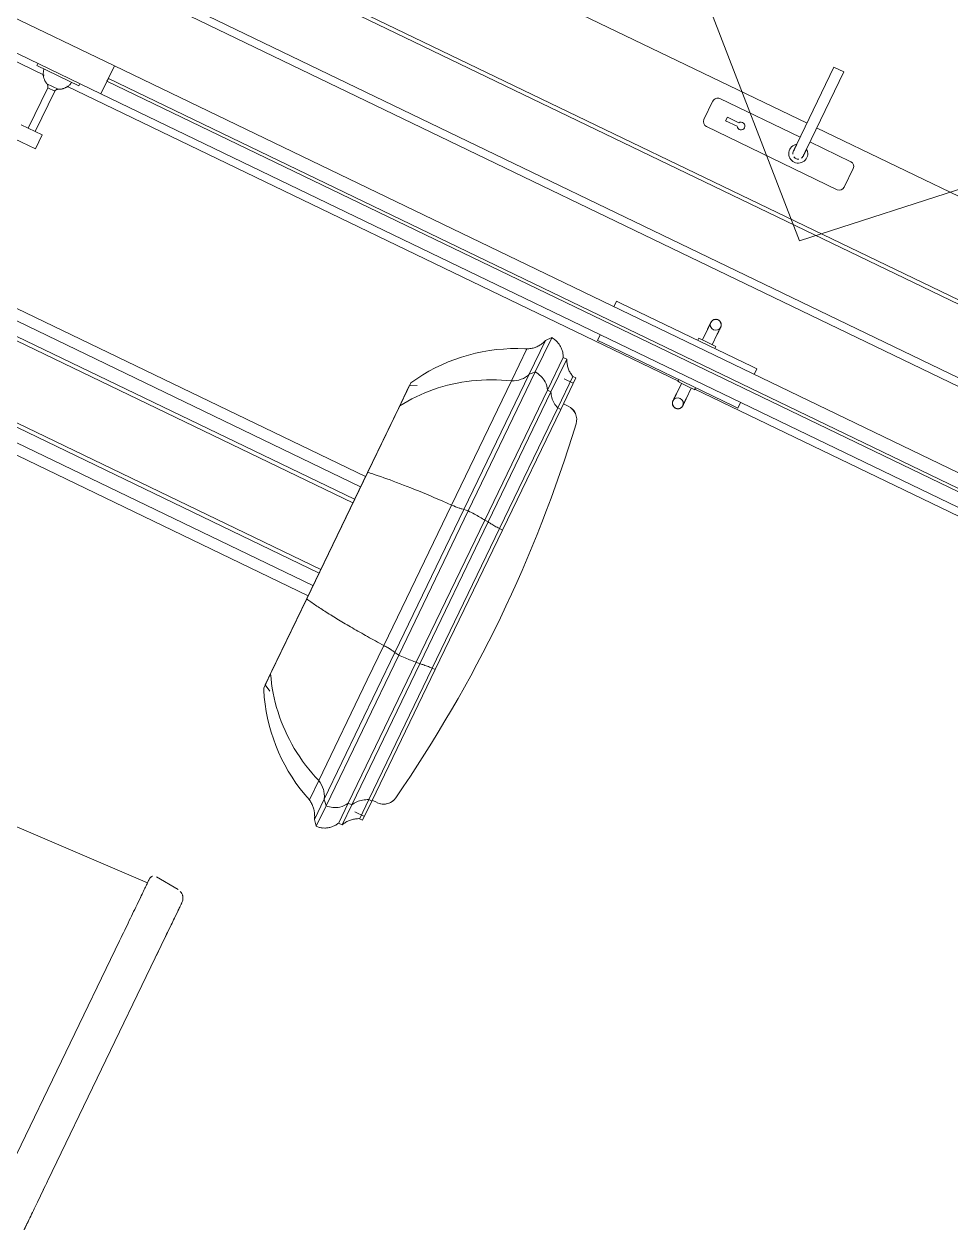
# Model space of a CAD drawing. Header units: millimetres. Extents: x 1373 to 40779, y 1939 to 6439.
# Drawn here: x 4812.34 to 4842.09, y 4714.43 to 4753.14 of the extents above; entities that cross this region are included whole.
import ezdxf

# ---------------------------------------------------------------- set-up
doc = ezdxf.new("R2010")
doc.units = ezdxf.units.MM
for name, color, linetype, lineweight in [('A-DOOR', 31, 'Continuous', 18), ('A-DOOR-FRAM', 31, 'Continuous', 18), ('HESAPLAMALAR', 2, 'Continuous', 30), ('P-SANR-FIXT', 6, 'Continuous', 18)]:
    doc.layers.add(name, color=color, linetype=linetype, lineweight=lineweight)

# ---------------------------------------------------------------- blocks, each defined once
blk = doc.blocks.new('_MB_KAPI_CAMLI_B - _m_kapı_100_camlı-V2-Schnitt 1')
at = {"layer": 'A-DOOR'}
for p, q in [((-205.65, 505), (-304.15, 608.5)), ((-207.65, 608), (-207.65, 400)), ((-219.65, 500.66), (-219.65, 596)), ((-217.65, 506.52), (-217.65, 500.67)), ((-214.32, 507.19), (-216.98, 507.19)), ((-213.65, 487.86), (-213.65, 506.52)), ((-205.65, 505), (-304.15, 400)), ((-216.65, 500.7), (-227.65, 500.7)), ((-227.65, 500.7), (-227.65, 500)), ((-227.65, 500), (-227.65, 499.3)), ((-227.65, 499.3), (-216.65, 499.3)), ((-219.65, 416), (-219.65, 499.32)), ((-217.65, 499.32), (-217.65, 487.86)), ((-215.9, 489.76), (-215.9, 491.39)), ((-215.4, 491.39), (-215.4, 489.76)), ((-215.4, 489.76), (-215.9, 489.76)), ((-216.98, 487.19), (-214.32, 487.19))]:
    blk.add_line(p, q, dxfattribs=at)
at = {"layer": 'A-DOOR', "flags": 128}
for points in [[(-215.65, 500.7), (-215.65, 500.7), (-215.65, 500.7), (-215.66, 500.7), (-215.66, 500.7), (-215.67, 500.7), (-215.68, 500.7), (-215.69, 500.7), (-215.7, 500.7), (-215.71, 500.7), (-215.73, 500.7), (-215.74, 500.7), (-215.76, 500.7), (-215.78, 500.7), (-215.8, 500.7), (-215.82, 500.7), (-215.85, 500.7), (-215.87, 500.7), (-215.9, 500.7), (-215.92, 500.7), (-215.95, 500.7), (-215.98, 500.7), (-216.01, 500.7), (-216.04, 500.7), (-216.08, 500.7), (-216.11, 500.7), (-216.14, 500.7), (-216.18, 500.7), (-216.21, 500.7), (-216.25, 500.7), (-216.29, 500.7), (-216.32, 500.7), (-216.36, 500.7), (-216.4, 500.7), (-216.44, 500.7), (-216.48, 500.7), (-216.52, 500.7), (-216.56, 500.7), (-216.6, 500.7), (-216.64, 500.7), (-216.65, 500.7)], [(-216.65, 499.3), (-216.61, 499.3), (-216.57, 499.3), (-216.53, 499.3), (-216.49, 499.3), (-216.45, 499.3), (-216.41, 499.3), (-216.37, 499.3), (-216.33, 499.3), (-216.3, 499.3), (-216.26, 499.3), (-216.22, 499.3), (-216.19, 499.3), (-216.15, 499.3), (-216.12, 499.3), (-216.08, 499.3), (-216.05, 499.3), (-216.02, 499.3), (-215.99, 499.3), (-215.96, 499.3), (-215.93, 499.3), (-215.9, 499.3), (-215.88, 499.3), (-215.85, 499.3), (-215.83, 499.3), (-215.81, 499.3), (-215.79, 499.3), (-215.77, 499.3), (-215.75, 499.3), (-215.73, 499.3), (-215.72, 499.3), (-215.7, 499.3), (-215.69, 499.3), (-215.68, 499.3), (-215.67, 499.3), (-215.66, 499.3), (-215.66, 499.3), (-215.65, 499.3), (-215.65, 499.3), (-215.65, 499.3)]]:
    blk.add_lwpolyline(points, dxfattribs=at)
at = {"layer": 'A-DOOR'}
for centre, radius, start, end in [((-216.98, 506.52), 0.668, 90, 180), ((-214.32, 506.52), 0.668, 0, 90), ((-215.65, 500), 1.22, 0, 146.1363), ((-215.65, 500), 0.7, 60, 105), ((-215.65, 500), 0.7, 0, 30), ((-215.65, 500), 1.22, 213.8668, 0), ((-215.65, 500), 0.7, 255, 300), ((-215.65, 500), 0.7, 330, 0), ((-215.65, 491.83), 0.5, 300, 240), ((-216.98, 487.86), 0.668, 180, 270), ((-214.32, 487.86), 0.668, 270, 0)]:
    blk.add_arc(centre, radius, start, end, dxfattribs=at)
at = {"layer": 'A-DOOR-FRAM'}
for p, q in [((-207.65, 400), (-207.65, 608)), ((-207.15, 608.5), (-207.15, 400))]:
    blk.add_line(p, q, dxfattribs=at)
blk = doc.blocks.new('_MB_KAPI_CAMLI_B - _m_kapı_80_camlı-2074372-Schnitt 1')
at = {"layer": 'A-DOOR'}
for p, q in [((-187.65, 416), (-187.65, 596)), ((-185.85, 596), (-185.85, 416)), ((-185.45, 416), (-185.45, 596)), ((-183.65, 416), (-183.65, 596)), ((-187.65, 507.19), (-188.45, 507.19)), ((-188.45, 507.19), (-188.45, 507.1)), ((-188.45, 507.19), (-188.45, 506.52)), ((-188.45, 487.86), (-188.45, 506.52)), ((-182.85, 507.19), (-183.65, 507.19)), ((-182.85, 506.52), (-182.85, 507.19)), ((-182.85, 507.1), (-182.85, 507.19)), ((-182.85, 506.52), (-182.85, 487.86)), ((-188.75, 500.7), (-190.25, 500.7)), ((-188.45, 501.22), (-188.75, 501.22)), ((-188.75, 501.22), (-188.75, 500)), ((-182.55, 501.22), (-182.85, 501.22)), ((-182.55, 500), (-182.55, 501.22)), ((-181.05, 500.7), (-182.55, 500.7)), ((-190.25, 499.3), (-188.75, 499.3)), ((-188.75, 500), (-188.75, 498.78)), ((-188.75, 498.78), (-188.45, 498.78)), ((-182.85, 498.78), (-182.55, 498.78)), ((-182.55, 498.78), (-182.55, 500)), ((-182.55, 499.3), (-181.05, 499.3)), ((-188.45, 487.86), (-188.45, 487.19)), ((-182.85, 487.19), (-182.85, 487.86)), ((-188.45, 487.28), (-188.45, 487.19)), ((-188.45, 487.19), (-187.65, 487.19)), ((-183.65, 487.19), (-182.85, 487.19)), ((-182.85, 487.19), (-182.85, 487.28)), ((-187.65, 416), (-187.65, 400)), ((-183.65, 416), (-187.65, 416)), ((-185.85, 416), (-185.45, 416)), ((-183.65, 400), (-183.65, 416)), ((-183.35, 413), (-183.65, 413)), ((-183.35, 413), (-183.35, 407)), ((-181.82, 409.19), (-181.82, 410.81)), ((-175.65, 410.5), (-181.4, 410.5)), ((-181.4, 410.5), (-181.4, 409.5)), ((-173.65, 411.5), (-175.65, 411.5)), ((-175.65, 411.5), (-175.65, 408.5)), ((-173.65, 411.5), (-173.65, 408.5)), ((-181.4, 409.5), (-175.65, 409.5)), ((-183.65, 407), (-183.35, 407))]:
    blk.add_line(p, q, dxfattribs=at)
at = {"layer": 'A-DOOR', "flags": 128}
for points in [[(-191.95, 500.03), (-191.95, 500.06), (-191.94, 500.08), (-191.94, 500.11), (-191.93, 500.14), (-191.93, 500.17), (-191.92, 500.19), (-191.91, 500.22), (-191.9, 500.25), (-191.89, 500.27), (-191.88, 500.3), (-191.87, 500.32), (-191.86, 500.35), (-191.84, 500.37), (-191.83, 500.4), (-191.81, 500.42), (-191.79, 500.44), (-191.77, 500.46), (-191.76, 500.48), (-191.74, 500.5), (-191.72, 500.52), (-191.69, 500.54), (-191.67, 500.56), (-191.65, 500.57), (-191.63, 500.59)], [(-191.58, 500.62), (-191.55, 500.63), (-191.53, 500.64), (-191.5, 500.65), (-191.48, 500.66), (-191.45, 500.67), (-191.42, 500.68), (-191.4, 500.68), (-191.37, 500.69), (-191.34, 500.69), (-191.31, 500.7), (-191.28, 500.7), (-191.26, 500.7), (-191.25, 500.7)], [(-191.25, 500.7), (-191.25, 500.7), (-191.25, 500.7), (-191.24, 500.7), (-191.24, 500.7), (-191.23, 500.7), (-191.22, 500.7), (-191.21, 500.7), (-191.2, 500.7), (-191.18, 500.7), (-191.17, 500.7), (-191.15, 500.7), (-191.14, 500.7), (-191.12, 500.7), (-191.1, 500.7), (-191.07, 500.7), (-191.05, 500.7), (-191.03, 500.7), (-191, 500.7), (-190.97, 500.7), (-190.95, 500.7), (-190.92, 500.7), (-190.89, 500.7), (-190.85, 500.7), (-190.82, 500.7), (-190.79, 500.7), (-190.75, 500.7), (-190.72, 500.7), (-190.68, 500.7), (-190.65, 500.7), (-190.61, 500.7), (-190.57, 500.7), (-190.54, 500.7), (-190.5, 500.7), (-190.46, 500.7), (-190.42, 500.7), (-190.38, 500.7), (-190.34, 500.7), (-190.3, 500.7), (-190.26, 500.7), (-190.25, 500.7)], [(-181.05, 500.7), (-181.01, 500.7), (-180.97, 500.7), (-180.93, 500.7), (-180.89, 500.7), (-180.85, 500.7), (-180.81, 500.7), (-180.77, 500.7), (-180.73, 500.7), (-180.7, 500.7), (-180.66, 500.7), (-180.62, 500.7), (-180.59, 500.7), (-180.55, 500.7), (-180.52, 500.7), (-180.48, 500.7), (-180.45, 500.7), (-180.42, 500.7), (-180.39, 500.7), (-180.36, 500.7), (-180.33, 500.7), (-180.3, 500.7), (-180.28, 500.7), (-180.25, 500.7), (-180.23, 500.7), (-180.21, 500.7), (-180.19, 500.7), (-180.17, 500.7), (-180.15, 500.7), (-180.13, 500.7), (-180.12, 500.7), (-180.1, 500.7), (-180.09, 500.7), (-180.08, 500.7), (-180.07, 500.7), (-180.06, 500.7), (-180.06, 500.7), (-180.05, 500.7), (-180.05, 500.7), (-180.05, 500.7)], [(-180.05, 500.7), (-180.02, 500.7), (-179.99, 500.7), (-179.96, 500.69), (-179.94, 500.69), (-179.91, 500.69), (-179.88, 500.68), (-179.86, 500.67), (-179.83, 500.66), (-179.8, 500.66), (-179.78, 500.64), (-179.75, 500.63), (-179.73, 500.62), (-179.7, 500.61)], [(-179.65, 500.58), (-179.63, 500.56), (-179.61, 500.54), (-179.59, 500.53), (-179.57, 500.51), (-179.55, 500.49), (-179.53, 500.47), (-179.51, 500.45), (-179.49, 500.42), (-179.48, 500.4), (-179.46, 500.38), (-179.44, 500.35), (-179.43, 500.33), (-179.42, 500.3), (-179.41, 500.28), (-179.4, 500.25), (-179.39, 500.23), (-179.38, 500.2), (-179.37, 500.17), (-179.36, 500.15), (-179.36, 500.12), (-179.35, 500.09), (-179.35, 500.06), (-179.35, 500.04)], [(-191.64, 499.42), (-191.67, 499.44), (-191.69, 499.46), (-191.71, 499.47), (-191.73, 499.49), (-191.75, 499.51), (-191.77, 499.53), (-191.79, 499.55), (-191.81, 499.58), (-191.82, 499.6), (-191.84, 499.62), (-191.85, 499.65), (-191.87, 499.67), (-191.88, 499.7), (-191.89, 499.72), (-191.9, 499.75), (-191.91, 499.77), (-191.92, 499.8), (-191.93, 499.83), (-191.93, 499.85), (-191.94, 499.88), (-191.94, 499.91), (-191.95, 499.94), (-191.95, 499.96)], [(-191.25, 499.3), (-191.28, 499.3), (-191.3, 499.3), (-191.33, 499.31), (-191.36, 499.31), (-191.39, 499.31), (-191.41, 499.32), (-191.44, 499.33), (-191.47, 499.34), (-191.5, 499.34), (-191.52, 499.36), (-191.55, 499.37), (-191.57, 499.38), (-191.6, 499.39)], [(-190.25, 499.3), (-190.29, 499.3), (-190.33, 499.3), (-190.37, 499.3), (-190.41, 499.3), (-190.45, 499.3), (-190.49, 499.3), (-190.52, 499.3), (-190.56, 499.3), (-190.6, 499.3), (-190.64, 499.3), (-190.67, 499.3), (-190.71, 499.3), (-190.75, 499.3), (-190.78, 499.3), (-190.81, 499.3), (-190.85, 499.3), (-190.88, 499.3), (-190.91, 499.3), (-190.94, 499.3), (-190.97, 499.3), (-190.99, 499.3), (-191.02, 499.3), (-191.04, 499.3), (-191.07, 499.3), (-191.09, 499.3), (-191.11, 499.3), (-191.13, 499.3), (-191.15, 499.3), (-191.17, 499.3), (-191.18, 499.3), (-191.19, 499.3), (-191.21, 499.3), (-191.22, 499.3), (-191.23, 499.3), (-191.23, 499.3), (-191.24, 499.3), (-191.24, 499.3), (-191.25, 499.3), (-191.25, 499.3)], [(-180.05, 499.3), (-180.05, 499.3), (-180.05, 499.3), (-180.06, 499.3), (-180.06, 499.3), (-180.07, 499.3), (-180.08, 499.3), (-180.09, 499.3), (-180.1, 499.3), (-180.11, 499.3), (-180.13, 499.3), (-180.14, 499.3), (-180.16, 499.3), (-180.18, 499.3), (-180.2, 499.3), (-180.22, 499.3), (-180.25, 499.3), (-180.27, 499.3), (-180.3, 499.3), (-180.32, 499.3), (-180.35, 499.3), (-180.38, 499.3), (-180.41, 499.3), (-180.44, 499.3), (-180.48, 499.3), (-180.51, 499.3), (-180.54, 499.3), (-180.58, 499.3), (-180.61, 499.3), (-180.65, 499.3), (-180.69, 499.3), (-180.72, 499.3), (-180.76, 499.3), (-180.8, 499.3), (-180.84, 499.3), (-180.88, 499.3), (-180.92, 499.3), (-180.96, 499.3), (-181, 499.3), (-181.04, 499.3), (-181.05, 499.3)], [(-179.72, 499.38), (-179.74, 499.37), (-179.77, 499.36), (-179.79, 499.35), (-179.82, 499.34), (-179.85, 499.33), (-179.87, 499.32), (-179.9, 499.32), (-179.93, 499.31), (-179.96, 499.31), (-179.99, 499.3), (-180.01, 499.3), (-180.04, 499.3), (-180.05, 499.3)], [(-179.35, 499.97), (-179.35, 499.94), (-179.35, 499.92), (-179.36, 499.89), (-179.36, 499.86), (-179.37, 499.83), (-179.38, 499.81), (-179.38, 499.78), (-179.39, 499.75), (-179.4, 499.73), (-179.42, 499.7), (-179.43, 499.68), (-179.44, 499.65), (-179.46, 499.63), (-179.47, 499.6), (-179.49, 499.58), (-179.5, 499.56), (-179.52, 499.54), (-179.54, 499.52), (-179.56, 499.5), (-179.58, 499.48), (-179.6, 499.46), (-179.62, 499.44), (-179.65, 499.43), (-179.67, 499.41)], [(-183.35, 411.98), (-183.27, 411.96), (-183.19, 411.95), (-183.11, 411.93), (-183.04, 411.9), (-182.96, 411.88), (-182.89, 411.85), (-182.81, 411.82), (-182.74, 411.78), (-182.67, 411.74), (-182.6, 411.7), (-182.53, 411.66), (-182.47, 411.62), (-182.41, 411.57), (-182.34, 411.52), (-182.28, 411.46), (-182.23, 411.41), (-182.17, 411.35), (-182.12, 411.29), (-182.07, 411.23), (-182.02, 411.16), (-181.98, 411.1), (-181.93, 411.03), (-181.89, 410.96), (-181.86, 410.89), (-181.82, 410.82), (-181.82, 410.81)], [(-181.82, 410.81), (-181.81, 410.79), (-181.8, 410.77), (-181.79, 410.75), (-181.78, 410.73), (-181.77, 410.72), (-181.75, 410.7), (-181.74, 410.68), (-181.73, 410.67), (-181.71, 410.65), (-181.7, 410.64), (-181.68, 410.62), (-181.67, 410.61), (-181.65, 410.6), (-181.63, 410.59), (-181.62, 410.57), (-181.6, 410.56), (-181.58, 410.55), (-181.56, 410.54), (-181.54, 410.54), (-181.52, 410.53), (-181.5, 410.52), (-181.48, 410.52), (-181.46, 410.51), (-181.44, 410.51), (-181.42, 410.5), (-181.4, 410.5), (-181.4, 410.5)], [(-181.82, 409.19), (-181.85, 409.12), (-181.89, 409.05), (-181.93, 408.98), (-181.97, 408.91), (-182.01, 408.85), (-182.06, 408.78), (-182.11, 408.72), (-182.16, 408.66), (-182.22, 408.6), (-182.28, 408.54), (-182.34, 408.49), (-182.4, 408.44), (-182.46, 408.39), (-182.53, 408.34), (-182.59, 408.3), (-182.66, 408.26), (-182.73, 408.22), (-182.8, 408.19), (-182.88, 408.15), (-182.95, 408.13), (-183.03, 408.1), (-183.1, 408.08), (-183.18, 408.06), (-183.26, 408.04), (-183.34, 408.02), (-183.35, 408.02)], [(-181.4, 409.5), (-181.42, 409.5), (-181.44, 409.49), (-181.46, 409.49), (-181.48, 409.48), (-181.5, 409.48), (-181.52, 409.47), (-181.54, 409.46), (-181.56, 409.46), (-181.58, 409.45), (-181.6, 409.44), (-181.61, 409.43), (-181.63, 409.42), (-181.65, 409.4), (-181.67, 409.39), (-181.68, 409.38), (-181.7, 409.36), (-181.71, 409.35), (-181.73, 409.33), (-181.74, 409.32), (-181.75, 409.3), (-181.77, 409.29), (-181.78, 409.27), (-181.79, 409.25), (-181.8, 409.23), (-181.81, 409.21), (-181.82, 409.2), (-181.82, 409.19)]]:
    blk.add_lwpolyline(points, dxfattribs=at)
at = {"layer": 'A-DOOR'}
for centre, start, end in [((-191.25, 500), 0, 180), ((-180.05, 500), 0, 180), ((-191.25, 500), 180, 0), ((-180.05, 500), 180, 0)]:
    blk.add_arc(centre, 0.7, start, end, dxfattribs=at)
at = {"layer": 'A-DOOR-FRAM'}
for p, q in [((-198.65, 400), (-198.65, 608.5)), ((-182.65, 608.5), (-182.65, 501.06)), ((-197.65, 400), (-197.65, 606)), ((-182.65, 498.94), (-182.65, 411.64)), ((-182.65, 408.38), (-182.65, 400))]:
    blk.add_line(p, q, dxfattribs=at)
blk = doc.blocks.new('A$C30a75ea0')
at = {"layer": 'P-SANR-FIXT', "color": 8}
for p, q in [((1562.81, 1522.68), (1562.81, 1521.98)), ((1619.32, 1521.98), (1619.32, 1522.68)), ((1558.58, 1520.73), (1558.67, 1520.83)), ((1558.67, 1520.83), (1558.75, 1520.93)), ((1558.75, 1520.93), (1558.82, 1521.04)), ((1558.82, 1521.04), (1558.89, 1521.15)), ((1558.89, 1521.15), (1558.96, 1521.26)), ((1558.96, 1521.26), (1559.02, 1521.38)), ((1559.02, 1521.38), (1559.08, 1521.49)), ((1559.08, 1521.49), (1559.11, 1521.55)), ((1559.11, 1521.98), (1559.11, 1521.55)), ((1563.59, 1521.98), (1559.11, 1521.98)), ((1559.11, 1521.55), (1563.59, 1521.55)), ((1559.87, 1521.98), (1559.87, 1520.67)), ((1580.8, 1521.98), (1563.59, 1521.98)), ((1563.59, 1521.55), (1563.59, 1521.98)), ((1563.59, 1521.55), (1580.8, 1521.55)), ((1600.7, 1521.98), (1580.8, 1521.98)), ((1580.8, 1521.55), (1580.8, 1521.98)), ((1580.8, 1521.55), (1600.7, 1521.55)), ((1619.44, 1521.98), (1600.7, 1521.98)), ((1600.7, 1521.98), (1600.7, 1521.55)), ((1600.7, 1521.55), (1619.44, 1521.55)), ((1622.16, 1521.98), (1619.44, 1521.98)), ((1619.44, 1521.55), (1619.44, 1521.98)), ((1619.44, 1521.55), (1622.12, 1521.55)), ((1621.62, 1520.61), (1621.62, 1521.98)), ((1622.13, 1521.55), (1622.16, 1521.55)), ((1622.16, 1521.55), (1622.16, 1521.98)), ((1622.16, 1521.55), (1622.21, 1521.43)), ((1622.21, 1521.43), (1622.27, 1521.32)), ((1622.27, 1521.32), (1622.34, 1521.2)), ((1622.34, 1521.2), (1622.41, 1521.09)), ((1622.41, 1521.09), (1622.48, 1520.98)), ((1622.48, 1520.98), (1622.56, 1520.88)), ((1622.56, 1520.88), (1622.64, 1520.78)), ((1622.64, 1520.78), (1622.73, 1520.68)), ((1557.04, 1519.14), (1557.13, 1519.2)), ((1557.13, 1519.2), (1557.23, 1519.26)), ((1557.23, 1519.26), (1557.33, 1519.32)), ((1557.33, 1519.32), (1557.43, 1519.37)), ((1557.43, 1519.88), (1557.55, 1519.93)), ((1557.43, 1519.88), (1557.43, 1519.37)), ((1557.43, 1519.88), (1562.12, 1519.88)), ((1557.43, 1519.37), (1557.43, 1519.37)), ((1557.43, 1519.37), (1562.12, 1519.37)), ((1557.55, 1519.93), (1557.67, 1519.99)), ((1557.67, 1519.99), (1557.78, 1520.06)), ((1557.78, 1520.06), (1557.89, 1520.13)), ((1557.89, 1520.13), (1558, 1520.2)), ((1558, 1520.2), (1558.11, 1520.28)), ((1558.11, 1520.28), (1558.21, 1520.36)), ((1558.21, 1520.36), (1558.31, 1520.45)), ((1558.31, 1520.45), (1558.4, 1520.54)), ((1558.4, 1520.54), (1558.49, 1520.63)), ((1558.49, 1520.63), (1558.58, 1520.73)), ((1562.12, 1519.37), (1562.12, 1519.88)), ((1562.12, 1519.88), (1580.65, 1519.88)), ((1562.12, 1519.37), (1580.65, 1519.37)), ((1580.65, 1519.37), (1580.65, 1519.88)), ((1580.65, 1519.88), (1600.88, 1519.88)), ((1580.65, 1519.37), (1600.88, 1519.37)), ((1600.88, 1519.88), (1600.88, 1519.37)), ((1600.88, 1519.88), (1621.01, 1519.88)), ((1600.88, 1519.37), (1621.01, 1519.37)), ((1621.01, 1519.37), (1621.01, 1519.88)), ((1621.01, 1519.88), (1623.83, 1519.88)), ((1621.01, 1519.37), (1623.81, 1519.37)), ((1622.73, 1520.68), (1622.82, 1520.58)), ((1622.82, 1520.58), (1622.91, 1520.49)), ((1622.91, 1520.49), (1623.01, 1520.4)), ((1623.01, 1520.4), (1623.11, 1520.32)), ((1623.11, 1520.32), (1623.21, 1520.24)), ((1623.21, 1520.24), (1623.32, 1520.16)), ((1623.32, 1520.16), (1623.43, 1520.09)), ((1623.43, 1520.09), (1623.54, 1520.02)), ((1623.54, 1520.02), (1623.66, 1519.96)), ((1623.66, 1519.96), (1623.77, 1519.9)), ((1623.77, 1519.9), (1623.83, 1519.88)), ((1623.83, 1519.37), (1623.83, 1519.88)), ((1623.83, 1519.37), (1623.94, 1519.32)), ((1623.94, 1519.32), (1624.04, 1519.26)), ((1624.04, 1519.26), (1624.13, 1519.2)), ((1624.13, 1519.2), (1624.23, 1519.14)), ((1555.91, 1517.61), (1555.95, 1517.72)), ((1555.95, 1517.72), (1555.99, 1517.83)), ((1555.99, 1517.83), (1556.03, 1517.93)), ((1556.03, 1517.93), (1556.08, 1518.04)), ((1556.08, 1518.04), (1556.13, 1518.14)), ((1556.13, 1518.14), (1556.19, 1518.24)), ((1556.19, 1518.24), (1556.25, 1518.33)), ((1556.25, 1518.33), (1556.31, 1518.43)), ((1556.31, 1518.43), (1556.38, 1518.52)), ((1556.38, 1518.52), (1556.45, 1518.61)), ((1556.45, 1518.61), (1556.52, 1518.69)), ((1556.52, 1518.69), (1556.6, 1518.78)), ((1556.6, 1518.78), (1556.68, 1518.86)), ((1556.68, 1518.86), (1556.77, 1518.93)), ((1556.77, 1518.93), (1556.85, 1519.01)), ((1556.85, 1519.01), (1556.94, 1519.08)), ((1556.94, 1519.08), (1557.04, 1519.14)), ((1624.23, 1519.14), (1624.32, 1519.08)), ((1624.32, 1519.08), (1624.41, 1519.01)), ((1624.41, 1519.01), (1624.5, 1518.93)), ((1624.5, 1518.93), (1624.58, 1518.86)), ((1624.58, 1518.86), (1624.66, 1518.78)), ((1624.66, 1518.78), (1624.74, 1518.7)), ((1624.74, 1518.7), (1624.82, 1518.61)), ((1624.82, 1518.61), (1624.89, 1518.52)), ((1624.89, 1518.52), (1624.96, 1518.43)), ((1624.96, 1518.43), (1625.02, 1518.33)), ((1625.02, 1518.33), (1625.08, 1518.24)), ((1625.08, 1518.24), (1625.13, 1518.14)), ((1625.13, 1518.14), (1625.19, 1518.04)), ((1625.19, 1518.04), (1625.23, 1517.93)), ((1625.23, 1517.93), (1625.28, 1517.83)), ((1625.28, 1517.83), (1625.32, 1517.72)), ((1625.32, 1517.72), (1625.35, 1517.61)), ((1555.79, 1516.94), (1555.8, 1517.06)), ((1555.79, 1516.94), (1556.48, 1516.37)), ((1555.8, 1517.06), (1555.82, 1517.17)), ((1555.8, 1516.94), (1560.68, 1516.94)), ((1555.82, 1517.17), (1555.83, 1517.28)), ((1555.83, 1517.28), (1555.86, 1517.39)), ((1555.86, 1517.39), (1555.88, 1517.5)), ((1555.88, 1517.5), (1555.91, 1517.61)), ((1556.5, 1516.36), (1556.48, 1516.37)), ((1556.49, 1516.37), (1561.28, 1516.37)), ((1556.63, 1516.32), (1556.5, 1516.36)), ((1556.75, 1516.27), (1556.63, 1516.32)), ((1556.88, 1516.22), (1556.75, 1516.27)), ((1557, 1516.16), (1556.88, 1516.22)), ((1557.11, 1516.1), (1557, 1516.16)), ((1557.23, 1516.03), (1557.11, 1516.1)), ((1560.98, 1516.65), (1560.68, 1516.94)), ((1560.68, 1516.94), (1580.5, 1516.94)), ((1561.28, 1516.37), (1560.98, 1516.65)), ((1561.28, 1516.37), (1580.56, 1516.37)), ((1580.53, 1516.65), (1580.5, 1516.94)), ((1580.5, 1516.94), (1601.05, 1516.94)), ((1580.56, 1516.37), (1580.53, 1516.65)), ((1580.56, 1516.37), (1600.98, 1516.37)), ((1601.01, 1516.65), (1600.98, 1516.37)), ((1600.98, 1516.37), (1621.89, 1516.37)), ((1601.05, 1516.94), (1601.01, 1516.65)), ((1601.05, 1516.94), (1622.53, 1516.94)), ((1621.89, 1516.37), (1622.21, 1516.65)), ((1621.89, 1516.37), (1624.78, 1516.37)), ((1622.21, 1516.65), (1622.53, 1516.94)), ((1622.53, 1516.94), (1625.47, 1516.94)), ((1624.17, 1516.11), (1624.06, 1516.05)), ((1624.29, 1516.17), (1624.17, 1516.11)), ((1624.41, 1516.23), (1624.29, 1516.17)), ((1624.53, 1516.28), (1624.41, 1516.23)), ((1624.66, 1516.33), (1624.53, 1516.28)), ((1624.78, 1516.37), (1624.66, 1516.33)), ((1624.78, 1516.37), (1625.47, 1516.94)), ((1625.35, 1517.61), (1625.38, 1517.5)), ((1625.38, 1517.5), (1625.41, 1517.39)), ((1625.41, 1517.39), (1625.43, 1517.28)), ((1625.43, 1517.28), (1625.45, 1517.17)), ((1625.45, 1517.17), (1625.46, 1517.06)), ((1625.46, 1517.06), (1625.47, 1516.94)), ((1625.47, 1516.94), (1625.47, 1516.94)), ((1557.34, 1515.96), (1557.23, 1516.03)), ((1557.45, 1515.89), (1557.34, 1515.96)), ((1557.56, 1515.81), (1557.45, 1515.89)), ((1557.66, 1515.73), (1557.56, 1515.81)), ((1557.76, 1515.64), (1557.66, 1515.73)), ((1557.86, 1515.55), (1557.76, 1515.64)), ((1557.95, 1515.45), (1557.86, 1515.55)), ((1558.04, 1515.35), (1557.95, 1515.45)), ((1558.12, 1515.25), (1558.04, 1515.35)), ((1558.2, 1515.14), (1558.12, 1515.25)), ((1558.28, 1515.03), (1558.2, 1515.14)), ((1558.35, 1514.92), (1558.28, 1515.03)), ((1558.42, 1514.81), (1558.35, 1514.92)), ((1558.48, 1514.69), (1558.42, 1514.81)), ((1558.58, 1514.45), (1558.48, 1514.69)), ((1558.48, 1514.69), (1563.04, 1514.69)), ((1563.04, 1514.69), (1580.74, 1514.69)), ((1580.74, 1514.69), (1600.77, 1514.69)), ((1600.77, 1514.69), (1605.67, 1514.69)), ((1605.69, 1514.69), (1620.03, 1514.69)), ((1620.03, 1514.69), (1622.68, 1514.69)), ((1622.78, 1514.69), (1622.42, 1513.85)), ((1622.8, 1514.71), (1622.78, 1514.69)), ((1622.86, 1514.83), (1622.8, 1514.71)), ((1622.93, 1514.94), (1622.86, 1514.83)), ((1623, 1515.05), (1622.93, 1514.94)), ((1623.08, 1515.16), (1623, 1515.05)), ((1623.16, 1515.27), (1623.08, 1515.16)), ((1623.24, 1515.37), (1623.16, 1515.27)), ((1623.33, 1515.47), (1623.24, 1515.37)), ((1623.42, 1515.56), (1623.33, 1515.47)), ((1623.52, 1515.65), (1623.42, 1515.56)), ((1623.62, 1515.74), (1623.52, 1515.65)), ((1623.73, 1515.82), (1623.62, 1515.74)), ((1623.83, 1515.9), (1623.73, 1515.82)), ((1623.94, 1515.98), (1623.83, 1515.9)), ((1624.06, 1516.05), (1623.94, 1515.98)), ((1558.95, 1513.61), (1558.58, 1514.45)), ((1559.36, 1512.79), (1558.95, 1513.61)), ((1622.02, 1513.02), (1621.6, 1512.21)), ((1622.42, 1513.85), (1622.02, 1513.02)), ((1559.8, 1511.99), (1559.36, 1512.79)), ((1560.27, 1511.2), (1559.8, 1511.99)), ((1621.6, 1512.21), (1621.13, 1511.42)), ((1560.77, 1510.44), (1560.27, 1511.2)), ((1561.3, 1509.69), (1560.77, 1510.44)), ((1620.64, 1510.65), (1620.12, 1509.9)), ((1621.13, 1511.42), (1620.64, 1510.65)), ((1561.86, 1508.97), (1561.3, 1509.69)), ((1562.45, 1508.27), (1561.86, 1508.97)), ((1618.98, 1508.46), (1618.38, 1507.78)), ((1619.57, 1509.17), (1618.98, 1508.46)), ((1620.12, 1509.9), (1619.57, 1509.17)), ((1563.07, 1507.59), (1562.45, 1508.27)), ((1563.71, 1506.94), (1563.07, 1507.59)), ((1564.38, 1506.31), (1563.71, 1506.94)), ((1617.74, 1507.12), (1617.08, 1506.49)), ((1618.38, 1507.78), (1617.74, 1507.12)), ((1565.07, 1505.72), (1564.38, 1506.31)), ((1565.79, 1505.15), (1565.07, 1505.72)), ((1615.68, 1505.3), (1614.95, 1504.76)), ((1616.39, 1505.88), (1615.68, 1505.3)), ((1617.08, 1506.49), (1616.39, 1505.88)), ((1641.77, 1505.68), (1641.76, 1505.68)), ((1641.76, 1505.68), (1641.76, 1505.68)), ((1641.79, 1505.68), (1641.77, 1505.68)), ((1641.82, 1505.68), (1641.79, 1505.68)), ((1641.87, 1505.68), (1641.82, 1505.68)), ((1641.93, 1505.68), (1641.87, 1505.68)), ((1642, 1505.68), (1641.93, 1505.68)), ((1642.09, 1505.68), (1642, 1505.68)), ((1642.18, 1505.68), (1642.09, 1505.68)), ((1642.29, 1505.68), (1642.18, 1505.68)), ((1642.41, 1505.68), (1642.29, 1505.68)), ((1642.55, 1505.68), (1642.41, 1505.68)), ((1642.69, 1505.68), (1642.55, 1505.68)), ((1649.67, 1505.68), (1642.69, 1505.68)), ((1642.84, 1505.68), (1642.69, 1505.68)), ((1649.67, 1505.68), (1642.69, 1505.68)), ((1643.01, 1505.68), (1642.84, 1505.68)), ((1643.19, 1505.68), (1643.01, 1505.68)), ((1643.37, 1505.68), (1643.19, 1505.68)), ((1643.57, 1505.68), (1643.37, 1505.68)), ((1643.78, 1505.68), (1643.57, 1505.68)), ((1643.99, 1505.68), (1643.78, 1505.68)), ((1644.22, 1505.68), (1643.99, 1505.68)), ((1644.45, 1505.68), (1644.22, 1505.68)), ((1644.69, 1505.68), (1644.45, 1505.68)), ((1644.94, 1505.68), (1644.69, 1505.68)), ((1645.2, 1505.68), (1644.94, 1505.68)), ((1645.47, 1505.68), (1645.2, 1505.68)), ((1645.74, 1505.68), (1645.47, 1505.68)), ((1646.02, 1505.68), (1645.74, 1505.68)), ((1646.3, 1505.68), (1646.02, 1505.68)), ((1646.59, 1505.68), (1646.3, 1505.68)), ((1646.88, 1505.68), (1646.59, 1505.68)), ((1647.18, 1505.68), (1646.88, 1505.68)), ((1647.48, 1505.68), (1647.18, 1505.68)), ((1647.79, 1505.68), (1647.48, 1505.68)), ((1648.1, 1505.68), (1647.79, 1505.68)), ((1648.41, 1505.68), (1648.1, 1505.68)), ((1648.72, 1505.68), (1648.41, 1505.68)), ((1649.04, 1505.68), (1648.72, 1505.68)), ((1649.36, 1505.68), (1649.04, 1505.68)), ((1649.67, 1505.68), (1649.36, 1505.68)), ((1681.42, 1505.68), (1649.67, 1505.68)), ((1681.51, 1505.68), (1681.42, 1505.68)), ((1681.82, 1505.68), (1681.51, 1505.68)), ((1682.14, 1505.68), (1681.82, 1505.68)), ((1682.46, 1505.68), (1682.14, 1505.68)), ((1682.77, 1505.68), (1682.46, 1505.68)), ((1684.49, 1505.68), (1682.69, 1505.68)), ((1684.49, 1505.68), (1682.69, 1505.68)), ((1683.08, 1505.68), (1682.77, 1505.68)), ((1683.39, 1505.68), (1683.08, 1505.68)), ((1683.69, 1505.68), (1683.39, 1505.68)), ((1683.99, 1505.68), (1683.69, 1505.68)), ((1684.29, 1505.68), (1683.99, 1505.68)), ((1684.58, 1505.68), (1684.29, 1505.68)), ((1684.87, 1505.68), (1684.58, 1505.68)), ((1685.15, 1505.68), (1684.87, 1505.68)), ((1685.43, 1505.68), (1685.15, 1505.68)), ((1685.7, 1505.68), (1685.43, 1505.68)), ((1685.96, 1505.68), (1685.7, 1505.68)), ((1686.22, 1505.68), (1685.96, 1505.68)), ((1686.47, 1505.68), (1686.22, 1505.68)), ((1686.71, 1505.68), (1686.47, 1505.68)), ((1686.94, 1505.68), (1686.71, 1505.68)), ((1687.16, 1505.68), (1686.94, 1505.68)), ((1688.41, 1505.68), (1687.13, 1505.68)), ((1688.41, 1505.68), (1687.13, 1505.68)), ((1687.37, 1505.68), (1687.16, 1505.68)), ((1687.58, 1505.68), (1687.37, 1505.68)), ((1687.77, 1505.68), (1687.58, 1505.68)), ((1687.96, 1505.68), (1687.77, 1505.68)), ((1688.13, 1505.68), (1687.96, 1505.68)), ((1688.29, 1505.68), (1688.13, 1505.68)), ((1688.44, 1505.68), (1688.29, 1505.68)), ((1566.53, 1504.61), (1565.79, 1505.15)), ((1567.29, 1504.1), (1566.53, 1504.61)), ((1568.07, 1503.62), (1567.29, 1504.1)), ((1569.31, 1503.15), (1568.84, 1504.05)), ((1612.42, 1504.05), (1611.95, 1503.15)), ((1613.42, 1503.75), (1612.63, 1503.29)), ((1614.19, 1504.24), (1613.42, 1503.75)), ((1614.95, 1504.76), (1614.19, 1504.24)), ((1640.49, 1504.52), (1640.21, 1501.29)), ((1568.86, 1503.17), (1568.07, 1503.62)), ((1568.86, 1503.17), (1572.15, 1503.17)), ((1569.31, 1503.15), (1572.54, 1503.15)), ((1572.15, 1503.17), (1581.63, 1503.17)), ((1572.54, 1503.15), (1581.67, 1503.15)), ((1581.63, 1503.17), (1599.69, 1503.17)), ((1581.67, 1503.15), (1599.64, 1503.15)), ((1582.26, 1503.15), (1582.26, 1442.12)), ((1583.7, 1503.15), (1583.7, 1442.12)), ((1585.49, 1503.15), (1585.49, 1442.12)), ((1586.01, 1503.15), (1586.01, 1442.12)), ((1595.48, 1503.15), (1595.48, 1442.12)), ((1596, 1503.15), (1596, 1442.12)), ((1597.8, 1503.15), (1597.8, 1442.12)), ((1599.24, 1442.12), (1599.24, 1503.15)), ((1599.64, 1503.15), (1609.94, 1503.15)), ((1599.69, 1503.17), (1610.35, 1503.17)), ((1609.94, 1503.15), (1611.95, 1503.15)), ((1610.35, 1503.17), (1612.4, 1503.17)), ((1612.63, 1503.29), (1612.4, 1503.17)), ((1640.84, 1500.6), (1640.85, 1500.6)), ((1640.85, 1500.6), (1640.87, 1500.6)), ((1640.87, 1500.6), (1640.9, 1500.6)), ((1640.9, 1500.6), (1640.95, 1500.6)), ((1640.95, 1500.6), (1641.02, 1500.6)), ((1641.02, 1500.6), (1641.09, 1500.6)), ((1641.09, 1500.6), (1641.18, 1500.6)), ((1641.18, 1500.6), (1641.29, 1500.6)), ((1641.29, 1500.6), (1641.41, 1500.6)), ((1641.41, 1500.6), (1641.54, 1500.6)), ((1641.42, 1500.6), (1642.4, 1479.01)), ((1641.54, 1500.6), (1641.68, 1500.6)), ((1641.68, 1500.6), (1641.84, 1500.6)), ((1641.84, 1500.6), (1642.01, 1500.6)), ((1642.01, 1500.6), (1642.19, 1500.6)), ((1642.19, 1500.6), (1642.38, 1500.6)), ((1642.38, 1500.6), (1642.59, 1500.6)), ((1642.59, 1500.6), (1642.8, 1500.6)), ((1642.8, 1500.6), (1643.03, 1500.6)), ((1643.03, 1500.6), (1643.27, 1500.6)), ((1643.27, 1500.6), (1643.52, 1500.6)), ((1644.44, 1500.6), (1643.44, 1500.6)), ((1643.52, 1500.6), (1643.78, 1500.6)), ((1643.78, 1500.6), (1644.05, 1500.6)), ((1644.05, 1500.6), (1644.32, 1500.6)), ((1644.32, 1500.6), (1644.61, 1500.6)), ((1644.61, 1500.6), (1644.9, 1500.6)), ((1644.9, 1500.6), (1645.2, 1500.6)), ((1645.2, 1500.6), (1645.51, 1500.6)), ((1645.51, 1500.6), (1645.82, 1500.6)), ((1645.82, 1500.6), (1646.15, 1500.6)), ((1646.15, 1500.6), (1646.47, 1500.6)), ((1646.47, 1500.6), (1646.8, 1500.6)), ((1646.8, 1500.6), (1647.14, 1500.6)), ((1647.14, 1500.6), (1647.48, 1500.6)), ((1647.48, 1500.6), (1647.82, 1500.6)), ((1647.82, 1500.6), (1648.17, 1500.6)), ((1648.17, 1500.6), (1648.52, 1500.6)), ((1648.52, 1500.6), (1648.87, 1500.6)), ((1648.87, 1500.6), (1649.22, 1500.6)), ((1649.22, 1500.6), (1649.58, 1500.6)), ((1649.58, 1500.6), (1649.67, 1500.6)), ((1649.67, 1500.6), (1681.42, 1500.6))]:
    blk.add_line(p, q, dxfattribs=at)
for centre, radius, start, end in [((1591.07, 1353.93), 172.7, 81.1244, 98.8756), ((1564.71, 1522.68), 1.91, 98.8756, 180), ((1564.71, 1522.68), 1.91, 139.4378, 166.4793), ((1617.42, 1522.68), 1.91, 0, 81.1244), ((1617.42, 1522.68), 1.91, 13.5207, 67.6037)]:
    blk.add_arc(centre, radius, start, end, dxfattribs=at)
for points in [[(1562.12, 1519.88), (1562.33, 1519.99), (1562.74, 1520.26), (1563.25, 1520.84), (1563.5, 1521.31), (1563.59, 1521.55)], [(1580.65, 1519.88), (1580.67, 1519.99), (1580.71, 1520.26), (1580.76, 1520.84), (1580.79, 1521.31), (1580.8, 1521.55)], [(1600.7, 1521.55), (1600.71, 1521.31), (1600.74, 1520.84), (1600.8, 1520.26), (1600.85, 1519.99), (1600.88, 1519.88)], [(1621.01, 1519.88), (1620.78, 1519.99), (1620.34, 1520.26), (1619.81, 1520.84), (1619.55, 1521.31), (1619.44, 1521.55)], [(1600.98, 1516.37), (1600.95, 1516.3), (1600.91, 1516.13), (1600.85, 1515.75), (1600.8, 1515.27), (1600.78, 1514.89), (1600.77, 1514.69)], [(1572.15, 1503.17), (1570.8, 1503.99), (1568.25, 1506.01), (1565.12, 1509.96), (1563.62, 1513.06), (1563.04, 1514.69)], [(1581.63, 1503.17), (1581.51, 1504), (1581.26, 1506.01), (1580.95, 1509.96), (1580.8, 1513.06), (1580.74, 1514.69)], [(1600.77, 1514.69), (1600.73, 1513.87), (1600.65, 1512.29), (1600.5, 1510.05), (1600.33, 1507.99), (1600.13, 1506.13), (1599.92, 1504.5), (1599.76, 1503.58), (1599.69, 1503.17)], [(1610.35, 1503.17), (1611.79, 1503.99), (1614.5, 1506.01), (1617.82, 1509.96), (1619.41, 1513.06), (1620.03, 1514.69)]]:
    blk.add_open_spline(points, degree=3, dxfattribs=at)
for points, knots in [([(1560.68, 1516.94), (1560.7, 1517.25), (1560.81, 1517.86), (1561.28, 1518.75), (1561.79, 1519.19), (1562.12, 1519.37)], [-1, -1, -1, -1, -0.7, -0.4, 0, 0, 0, 0]), ([(1580.5, 1516.94), (1580.5, 1517.25), (1580.51, 1517.86), (1580.56, 1518.75), (1580.61, 1519.19), (1580.65, 1519.37)], [-1, -1, -1, -1, -0.7, -0.4, 0, 0, 0, 0]), ([(1600.88, 1519.37), (1600.92, 1519.19), (1600.98, 1518.75), (1601.03, 1517.86), (1601.05, 1517.25), (1601.05, 1516.94)], [0, 0, 0, 0, 0.4, 0.7, 1, 1, 1, 1]), ([(1622.53, 1516.94), (1622.52, 1517.25), (1622.39, 1517.86), (1621.9, 1518.75), (1621.35, 1519.19), (1621.01, 1519.37)], [-1, -1, -1, -1, -0.7, -0.4, 0, 0, 0, 0]), ([(1563.04, 1514.69), (1562.86, 1515.09), (1562.49, 1515.62), (1561.84, 1516.13), (1561.47, 1516.3), (1561.28, 1516.37)], [-1, -1, -1, -1, -0.5, -0.25, 0, 0, 0, 0]), ([(1580.74, 1514.69), (1580.72, 1515.09), (1580.68, 1515.62), (1580.62, 1516.13), (1580.58, 1516.3), (1580.56, 1516.37)], [-1, -1, -1, -1, -0.5, -0.25, 0, 0, 0, 0]), ([(1620.03, 1514.69), (1620.22, 1515.09), (1620.61, 1515.62), (1621.31, 1516.13), (1621.69, 1516.3), (1621.89, 1516.37)], [-1, -1, -1, -1, -0.5, -0.25, 0, 0, 0, 0]), ([(1641.76, 1505.68), (1641.65, 1505.68), (1641.49, 1505.66), (1641.29, 1505.59), (1641.15, 1505.53), (1641.02, 1505.45), (1640.9, 1505.35), (1640.79, 1505.23), (1640.71, 1505.13), (1640.65, 1505.04), (1640.61, 1504.96), (1640.59, 1504.91), (1640.57, 1504.87)], [0, 0, 0, 0, 0.1666667, 0.25, 0.3333333, 0.4166667, 0.5, 0.5833333, 0.6666667, 0.7083333, 0.75, 0.8050375, 0.8050375, 0.8050375, 0.8050375]), ([(1640.37, 1500.8), (1640.38, 1500.8), (1640.39, 1500.78), (1640.43, 1500.75), (1640.47, 1500.72), (1640.53, 1500.68), (1640.58, 1500.65), (1640.65, 1500.63), (1640.73, 1500.6), (1640.8, 1500.6), (1640.84, 1500.6)], [0.5, 0.5, 0.5, 0.5, 0.53125, 0.5625, 0.625, 0.6875, 0.75, 0.8125, 0.875, 1, 1, 1, 1])]:
    blk.add_open_spline(points, degree=3, knots=knots, dxfattribs=at)
at = {"layer": 'A-DOOR'}
for name in ['_MB_KAPI_CAMLI_B - _m_kapı_100_camlı-V2-Schnitt 1', '_MB_KAPI_CAMLI_B - _m_kapı_80_camlı-2074372-Schnitt 1']:
    blk.add_blockref(name, (1736.4, 1035.19), dxfattribs=at)

msp = doc.modelspace()

# ---------------------------------------------------------------- block references
at = {"layer": 'HESAPLAMALAR', "color": 4, "xscale": 0.2499999999999999, "yscale": 0.2499999999999999, "zscale": 0.2499999999999999, "rotation": 244.2513197565932}
msp.add_blockref('A$C30a75ea0', (4656.664, 5258.154), dxfattribs=at)

doc.saveas('drawing.dxf')
